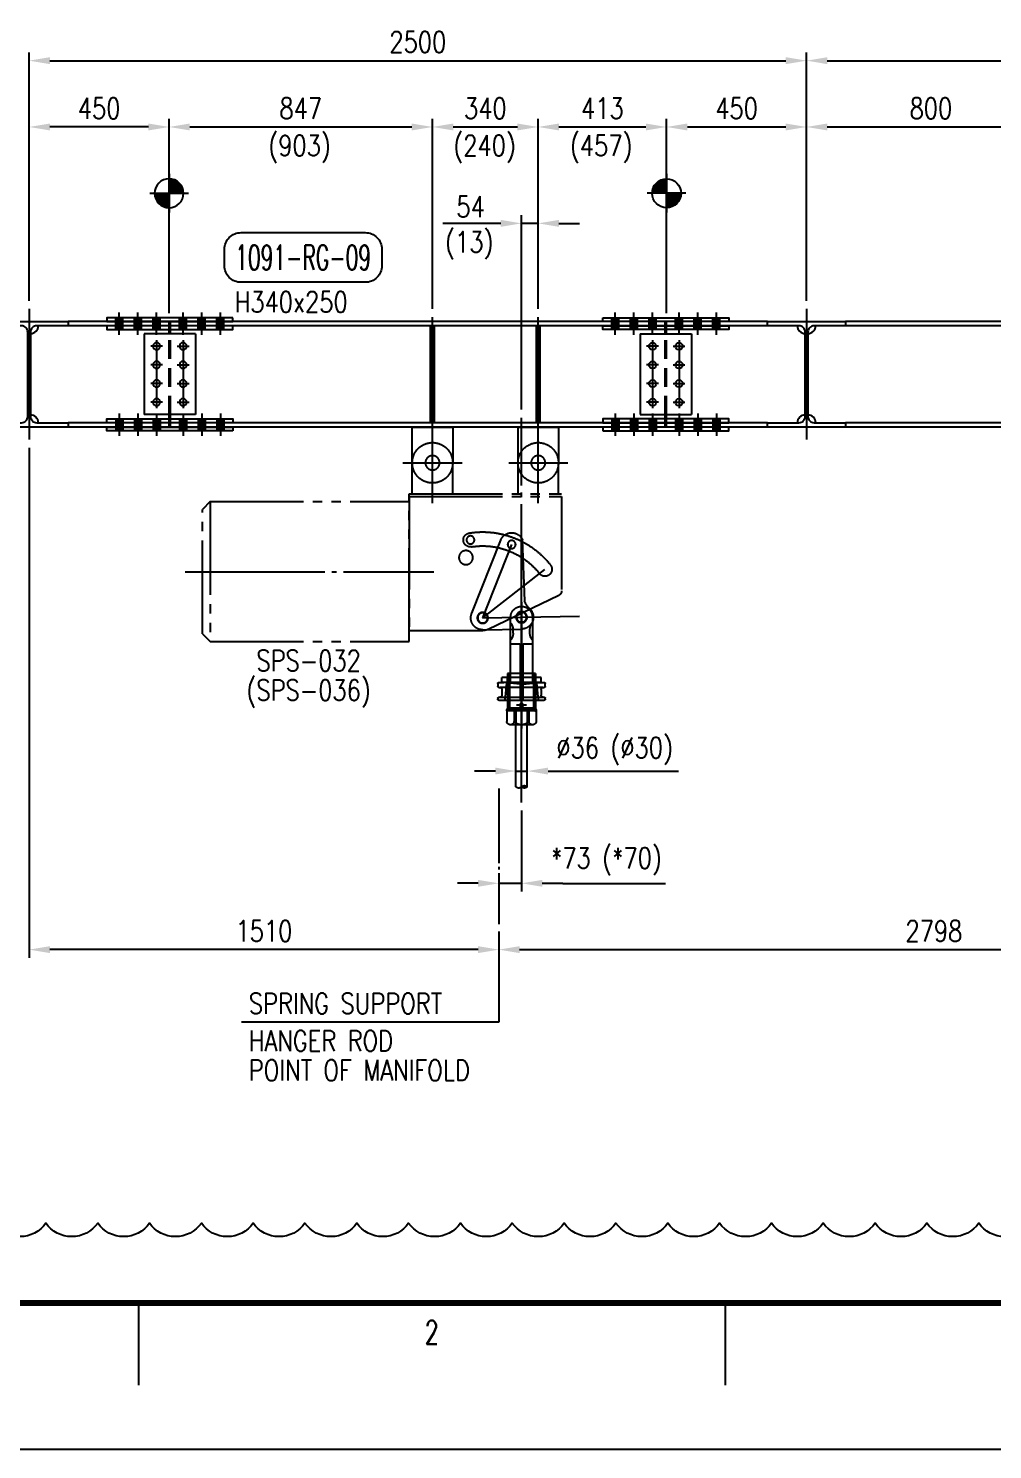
# Model space of a CAD drawing. Header units: millimetres. Extents: x 0 to 232280, y -26939 to 23794.
# Drawn here: x 58911 to 63562, y -26939 to -20080 of the extents above; entities that cross this region are included whole.
import ezdxf
from ezdxf.enums import TextEntityAlignment as Align

# ---------------------------------------------------------------- set-up
doc = ezdxf.new("R2010")
doc.units = ezdxf.units.MM
doc.header["$LTSCALE"] = 30
for name, pattern in [('HIDDEN', [9.525, 6.35, -3.175]), ('JNK-CENTER', [34, 30, -1.5, 1, -1.5]), ('JNK-HIDDEN', [3, 2, -1]), ('JNK-PHANTOM', [15, 10, -1, 1, -1, 1, -1])]:
    doc.linetypes.add(name, pattern=pattern)
for name, color, linetype in [('CEN-R', 1, 'JNK-CENTER'), ('CON-G', 3, 'Continuous'), ('CON-W', 7, 'Continuous'), ('CON-Y', 2, 'Continuous'), ('Dim-W', 7, 'Continuous'), ('HID-Y', 2, 'JNK-HIDDEN'), ('PHA-M', 6, 'JNK-PHANTOM'), ('rev-1', 2, 'Continuous'), ('STL-OBJT', 7, 'Continuous')]:
    doc.layers.add(name, color=color, linetype=linetype)
doc.styles.add('ROMANS', font='ROMANS.shx', dxfattribs={"width": 0.8})
doc.styles.add('SIMPLEX', font='simplex.shx', dxfattribs={"width": 0.8})
doc.dimstyles.new('DIM40x1.5', dxfattribs={"dimscale": 40, "dimtxt": 2.5, "dimasz": 2.5, "dimexe": 1, "dimexo": 1, "dimgap": 1, "dimtad": 1, "dimdec": 0, "dimlfac": 0.666667, "dimdsep": 46, "dimtxsty": 'SIMPLEX', "dimcen": 2.5, "dimclrd": 7, "dimclre": 7, "dimclrt": 2, "dimadec": 0, "dimazin": 2, "dimtfac": 1, "dimtdec": 0, "dimtmove": 2, "dimatfit": 2, "dimfxl": 1, "dimtfill": 1, "dimtolj": 1, "dimtzin": 0, "dimarcsym": 1})

# ---------------------------------------------------------------- blocks, each defined once
blk = doc.blocks.new('TITLE')
at = {"color": 7}
for p, q in [((99.02, 17.68), (99.02, 7.78)), ((169.76, 17.68), (169.76, 7.78)), ((841, 0), (0, 0))]:
    blk.add_line(p, q, dxfattribs=at)
at = {"color": 7, "const_width": 0.707}
blk.add_lwpolyline([(28.29, 17.68), (823.67, 17.68)], dxfattribs=at)
at = {"color": 7, "style": 'ROMANS', "width": 0.7}
blk.add_text('2', height=2.83, dxfattribs=at).set_placement((134.39, 14.15), align=Align.MIDDLE)
blk = doc.blocks.new('*D2806')
at = {"layer": 'DEFPOINTS', "color": 0, "transparency": 16777216}
for p in [(61180.2, -24398.8), (65377.8, -24398.8), (65377.8, -24526.5)]:
    blk.add_point(p, dxfattribs=at)
at = {"layer": 'Dim-W', "color": 7, "lineweight": -2, "transparency": 16777216}
for p, q in [((61180.2, -24438.8), (61180.2, -24566.5)), ((65377.8, -24438.8), (65377.8, -24566.5)), ((61280.2, -24526.5), (65277.8, -24526.5))]:
    blk.add_line(p, q, dxfattribs=at)
at = {"layer": 'Dim-W', "color": 7, "transparency": 16777216}
for points in [[(61280.2, -24509.9), (61280.2, -24543.2), (61180.2, -24526.5)], [(65277.8, -24509.9), (65277.8, -24543.2), (65377.8, -24526.5)]]:
    blk.add_solid(points, dxfattribs=at)
at = {"layer": 'Dim-W', "color": 2, "transparency": 16777216, "insert": (63279, -24436.5), "char_height": 100, "attachment_point": 5, "style": 'SIMPLEX', "bg_fill": 3, "box_fill_scale": 1.1, "bg_fill_color": 256, "bg_fill_true_color": 13158600, "bg_fill_transparency": 0}
blk.add_mtext('\\A1;2798', dxfattribs=at)
blk = doc.blocks.new('*D2811')
at = {"layer": 'DEFPOINTS', "color": 0, "transparency": 16777216}
for p in [(58914.6, -22064.5), (58914.6, -24526.5), (61180.2, -24526.5)]:
    blk.add_point(p, dxfattribs=at)
at = {"layer": 'Dim-W', "color": 7, "lineweight": -2, "transparency": 16777216}
for p, q in [((58914.6, -22104.5), (58914.6, -24566.5)), ((61080.2, -24526.5), (59014.6, -24526.5))]:
    blk.add_line(p, q, dxfattribs=at)
at = {"layer": 'Dim-W', "color": 7, "transparency": 16777216}
for points in [[(59014.6, -24509.9), (59014.6, -24543.2), (58914.6, -24526.5)], [(61080.2, -24509.9), (61080.2, -24543.2), (61180.2, -24526.5)]]:
    blk.add_solid(points, dxfattribs=at)
at = {"layer": 'Dim-W', "color": 2, "transparency": 16777216, "insert": (60047.4, -24436.5), "char_height": 100, "attachment_point": 5, "style": 'SIMPLEX', "bg_fill": 3, "box_fill_scale": 1.1, "bg_fill_color": 256, "bg_fill_true_color": 13158600, "bg_fill_transparency": 0}
blk.add_mtext('\\A1;1510', dxfattribs=at)
blk = doc.blocks.new('*D2813')
at = {"layer": 'DEFPOINTS', "color": 0, "transparency": 16777216}
for p in [(62664.6, -20236.1), (58914.6, -21434.5), (62664.6, -21434.5)]:
    blk.add_point(p, dxfattribs=at)
at = {"layer": 'Dim-W', "color": 7, "lineweight": -2, "transparency": 16777216}
for p, q in [((58914.6, -21394.5), (58914.6, -20196.1)), ((62664.6, -21394.5), (62664.6, -20196.1)), ((59014.6, -20236.1), (62564.6, -20236.1))]:
    blk.add_line(p, q, dxfattribs=at)
at = {"layer": 'Dim-W', "color": 7, "transparency": 16777216}
for points in [[(59014.6, -20219.4), (59014.6, -20252.8), (58914.6, -20236.1)], [(62564.6, -20219.4), (62564.6, -20252.8), (62664.6, -20236.1)]]:
    blk.add_solid(points, dxfattribs=at)
at = {"layer": 'Dim-W', "color": 2, "transparency": 16777216, "insert": (60789.6, -20146.1), "char_height": 100, "attachment_point": 5, "style": 'SIMPLEX', "bg_fill": 3, "box_fill_scale": 1.1, "bg_fill_color": 256, "bg_fill_true_color": 13158600, "bg_fill_transparency": 0}
blk.add_mtext('\\A1;2500', dxfattribs=at)
blk = doc.blocks.new('*D2814')
at = {"layer": 'DEFPOINTS', "color": 0, "transparency": 16777216}
for p in [(62664.6, -20236.1), (66041.1, -20236.1), (66041.1, -21434.5)]:
    blk.add_point(p, dxfattribs=at)
at = {"layer": 'Dim-W', "color": 7, "lineweight": -2, "transparency": 16777216}
for p, q in [((66041.1, -21394.5), (66041.1, -20196.1)), ((62764.6, -20236.1), (65941.1, -20236.1))]:
    blk.add_line(p, q, dxfattribs=at)
at = {"layer": 'Dim-W', "color": 7, "transparency": 16777216}
for points in [[(62764.6, -20219.4), (62764.6, -20252.8), (62664.6, -20236.1)], [(65941.1, -20219.4), (65941.1, -20252.8), (66041.1, -20236.1)]]:
    blk.add_solid(points, dxfattribs=at)
at = {"layer": 'Dim-W', "color": 2, "transparency": 16777216, "insert": (64352.8, -20146.1), "char_height": 100, "attachment_point": 5, "style": 'SIMPLEX', "bg_fill": 3, "box_fill_scale": 1.1, "bg_fill_color": 256, "bg_fill_true_color": 13158600, "bg_fill_transparency": 0}
blk.add_mtext('\\A1;2251', dxfattribs=at)
blk = doc.blocks.new('*D2818')
at = {"layer": 'DEFPOINTS', "color": 0, "transparency": 16777216}
for p in [(63864.6, -20556.1), (62664.6, -21434.5), (63864.6, -21494.5)]:
    blk.add_point(p, dxfattribs=at)
at = {"layer": 'Dim-W', "color": 7, "lineweight": -2, "transparency": 16777216}
for p, q in [((62664.6, -21394.5), (62664.6, -20516.1)), ((62764.6, -20556.1), (63764.6, -20556.1)), ((63864.6, -21454.5), (63864.6, -20516.1))]:
    blk.add_line(p, q, dxfattribs=at)
at = {"layer": 'Dim-W', "color": 7, "transparency": 16777216}
for points in [[(62764.6, -20539.4), (62764.6, -20572.8), (62664.6, -20556.1)], [(63764.6, -20539.4), (63764.6, -20572.8), (63864.6, -20556.1)]]:
    blk.add_solid(points, dxfattribs=at)
at = {"layer": 'Dim-W', "color": 2, "transparency": 16777216, "insert": (63264.6, -20466.1), "char_height": 100, "attachment_point": 5, "style": 'SIMPLEX', "bg_fill": 3, "box_fill_scale": 1.1, "bg_fill_color": 256, "bg_fill_true_color": 13158600, "bg_fill_transparency": 0}
blk.add_mtext('\\A1;800', dxfattribs=at)
blk = doc.blocks.new('DUCT-TAG')
at = {"layer": 'CON-G'}
blk.add_lwpolyline([(-9.49, -1), (-9.49, 1, -0.414214), (-7.49, 3), (7.49, 3, -0.414214), (9.49, 1), (9.49, -1, -0.414214), (7.49, -3), (-7.49, -3, -0.414214)], format="xyb", close=True, dxfattribs=at)
at = {"layer": 'CON-G', "style": 'SIMPLEX', "width": 1.246304}
blk.add_attdef('NAME', text='', height=3, dxfattribs=at).set_placement((-8.19, -1.5), (8.19, -1.5), align=Align.FIT)
at = {"layer": 'CON-Y', "style": 'SIMPLEX'}
blk.add_attdef('ELEVATION', text='', height=2, dxfattribs=at).set_placement((0, -6.02), align=Align.CENTER)
blk = doc.blocks.new('340X250 S')
at = {"layer": 'CON-W'}
h = blk.add_hatch(color=256, dxfattribs=at)
h.paths.add_polyline_path([(382948.4, -27473.5), (382948.4, -27461.5), (382936.9, -27461.5), (382936.9, -27473.5)])
h.paths.add_polyline_path([(382959.9, -27473.5), (382959.9, -27461.5), (382948.4, -27461.5), (382948.4, -27473.5)])
h.paths.add_polyline_path([(382959.9, -27473.5), (382948.4, -27473.5), (382948.4, -27487.5), (382959.9, -27487.5)])
h.paths.add_polyline_path([(382948.4, -27473.5), (382936.9, -27473.5), (382936.9, -27487.5), (382948.4, -27487.5)])
h.paths.add_polyline_path([(382948.4, -27487.5), (382936.9, -27487.5), (382936.9, -27499.5), (382948.4, -27499.5)])
h.paths.add_polyline_path([(382959.9, -27487.5), (382948.4, -27487.5), (382948.4, -27499.5), (382959.9, -27499.5)])
h = blk.add_hatch(color=256, dxfattribs=at)
h.paths.add_polyline_path([(383008.4, -27473.5), (383008.4, -27461.5), (382996.9, -27461.5), (382996.9, -27473.5)])
h.paths.add_polyline_path([(383019.9, -27473.5), (383019.9, -27461.5), (383008.4, -27461.5), (383008.4, -27473.5)])
h.paths.add_polyline_path([(383019.9, -27473.5), (383008.4, -27473.5), (383008.4, -27487.5), (383019.9, -27487.5)])
h.paths.add_polyline_path([(383008.4, -27473.5), (382996.9, -27473.5), (382996.9, -27487.5), (383008.4, -27487.5)])
h.paths.add_polyline_path([(383008.4, -27487.5), (382996.9, -27487.5), (382996.9, -27499.5), (383008.4, -27499.5)])
h.paths.add_polyline_path([(383019.9, -27487.5), (383008.4, -27487.5), (383008.4, -27499.5), (383019.9, -27499.5)])
h = blk.add_hatch(color=256, dxfattribs=at)
h.paths.add_polyline_path([(383068.4, -27473.5), (383068.4, -27461.5), (383056.9, -27461.5), (383056.9, -27473.5)])
h.paths.add_polyline_path([(383079.9, -27473.5), (383079.9, -27461.5), (383068.4, -27461.5), (383068.4, -27473.5)])
h.paths.add_polyline_path([(383079.9, -27473.5), (383068.4, -27473.5), (383068.4, -27487.5), (383079.9, -27487.5)])
h.paths.add_polyline_path([(383068.4, -27473.5), (383056.9, -27473.5), (383056.9, -27487.5), (383068.4, -27487.5)])
h.paths.add_polyline_path([(383068.4, -27487.5), (383056.9, -27487.5), (383056.9, -27499.5), (383068.4, -27499.5)])
h.paths.add_polyline_path([(383079.9, -27487.5), (383068.4, -27487.5), (383068.4, -27499.5), (383079.9, -27499.5)])
h = blk.add_hatch(color=256, dxfattribs=at)
h.paths.add_polyline_path([(383153.4, -27473.5), (383153.4, -27461.5), (383141.9, -27461.5), (383141.9, -27473.5)])
h.paths.add_polyline_path([(383164.9, -27473.5), (383164.9, -27461.5), (383153.4, -27461.5), (383153.4, -27473.5)])
h.paths.add_polyline_path([(383164.9, -27473.5), (383153.4, -27473.5), (383153.4, -27487.5), (383164.9, -27487.5)])
h.paths.add_polyline_path([(383153.4, -27473.5), (383141.9, -27473.5), (383141.9, -27487.5), (383153.4, -27487.5)])
h.paths.add_polyline_path([(383153.4, -27487.5), (383141.9, -27487.5), (383141.9, -27499.5), (383153.4, -27499.5)])
h.paths.add_polyline_path([(383164.9, -27487.5), (383153.4, -27487.5), (383153.4, -27499.5), (383164.9, -27499.5)])
h = blk.add_hatch(color=256, dxfattribs=at)
h.paths.add_polyline_path([(383213.4, -27473.5), (383213.4, -27461.5), (383201.9, -27461.5), (383201.9, -27473.5)])
h.paths.add_polyline_path([(383224.9, -27473.5), (383224.9, -27461.5), (383213.4, -27461.5), (383213.4, -27473.5)])
h.paths.add_polyline_path([(383224.9, -27473.5), (383213.4, -27473.5), (383213.4, -27487.5), (383224.9, -27487.5)])
h.paths.add_polyline_path([(383213.4, -27473.5), (383201.9, -27473.5), (383201.9, -27487.5), (383213.4, -27487.5)])
h.paths.add_polyline_path([(383213.4, -27487.5), (383201.9, -27487.5), (383201.9, -27499.5), (383213.4, -27499.5)])
h.paths.add_polyline_path([(383224.9, -27487.5), (383213.4, -27487.5), (383213.4, -27499.5), (383224.9, -27499.5)])
h = blk.add_hatch(color=256, dxfattribs=at)
h.paths.add_polyline_path([(383273.4, -27473.5), (383273.4, -27461.5), (383261.9, -27461.5), (383261.9, -27473.5)])
h.paths.add_polyline_path([(383284.9, -27473.5), (383284.9, -27461.5), (383273.4, -27461.5), (383273.4, -27473.5)])
h.paths.add_polyline_path([(383284.9, -27473.5), (383273.4, -27473.5), (383273.4, -27487.5), (383284.9, -27487.5)])
h.paths.add_polyline_path([(383273.4, -27473.5), (383261.9, -27473.5), (383261.9, -27487.5), (383273.4, -27487.5)])
h.paths.add_polyline_path([(383273.4, -27487.5), (383261.9, -27487.5), (383261.9, -27499.5), (383273.4, -27499.5)])
h.paths.add_polyline_path([(383284.9, -27487.5), (383273.4, -27487.5), (383273.4, -27499.5), (383284.9, -27499.5)])
h = blk.add_hatch(color=256, dxfattribs=at)
h.paths.add_polyline_path([(382948.4, -27813.5), (382948.4, -27825.5), (382936.9, -27825.5), (382936.9, -27813.5)])
h.paths.add_polyline_path([(382959.9, -27813.5), (382959.9, -27825.5), (382948.4, -27825.5), (382948.4, -27813.5)])
h.paths.add_polyline_path([(382959.9, -27813.5), (382948.4, -27813.5), (382948.4, -27799.5), (382959.9, -27799.5)])
h.paths.add_polyline_path([(382948.4, -27813.5), (382936.9, -27813.5), (382936.9, -27799.5), (382948.4, -27799.5)])
h.paths.add_polyline_path([(382948.4, -27799.5), (382936.9, -27799.5), (382936.9, -27787.5), (382948.4, -27787.5)])
h.paths.add_polyline_path([(382959.9, -27799.5), (382948.4, -27799.5), (382948.4, -27787.5), (382959.9, -27787.5)])
h = blk.add_hatch(color=256, dxfattribs=at)
h.paths.add_polyline_path([(383008.4, -27813.5), (383008.4, -27825.5), (382996.9, -27825.5), (382996.9, -27813.5)])
h.paths.add_polyline_path([(383019.9, -27813.5), (383019.9, -27825.5), (383008.4, -27825.5), (383008.4, -27813.5)])
h.paths.add_polyline_path([(383019.9, -27813.5), (383008.4, -27813.5), (383008.4, -27799.5), (383019.9, -27799.5)])
h.paths.add_polyline_path([(383008.4, -27813.5), (382996.9, -27813.5), (382996.9, -27799.5), (383008.4, -27799.5)])
h.paths.add_polyline_path([(383008.4, -27799.5), (382996.9, -27799.5), (382996.9, -27787.5), (383008.4, -27787.5)])
h.paths.add_polyline_path([(383019.9, -27799.5), (383008.4, -27799.5), (383008.4, -27787.5), (383019.9, -27787.5)])
h = blk.add_hatch(color=256, dxfattribs=at)
h.paths.add_polyline_path([(383068.4, -27813.5), (383068.4, -27825.5), (383056.9, -27825.5), (383056.9, -27813.5)])
h.paths.add_polyline_path([(383079.9, -27813.5), (383079.9, -27825.5), (383068.4, -27825.5), (383068.4, -27813.5)])
h.paths.add_polyline_path([(383079.9, -27813.5), (383068.4, -27813.5), (383068.4, -27799.5), (383079.9, -27799.5)])
h.paths.add_polyline_path([(383068.4, -27813.5), (383056.9, -27813.5), (383056.9, -27799.5), (383068.4, -27799.5)])
h.paths.add_polyline_path([(383068.4, -27799.5), (383056.9, -27799.5), (383056.9, -27787.5), (383068.4, -27787.5)])
h.paths.add_polyline_path([(383079.9, -27799.5), (383068.4, -27799.5), (383068.4, -27787.5), (383079.9, -27787.5)])
h = blk.add_hatch(color=256, dxfattribs=at)
h.paths.add_polyline_path([(383153.4, -27813.5), (383153.4, -27825.5), (383141.9, -27825.5), (383141.9, -27813.5)])
h.paths.add_polyline_path([(383164.9, -27813.5), (383164.9, -27825.5), (383153.4, -27825.5), (383153.4, -27813.5)])
h.paths.add_polyline_path([(383164.9, -27813.5), (383153.4, -27813.5), (383153.4, -27799.5), (383164.9, -27799.5)])
h.paths.add_polyline_path([(383153.4, -27813.5), (383141.9, -27813.5), (383141.9, -27799.5), (383153.4, -27799.5)])
h.paths.add_polyline_path([(383153.4, -27799.5), (383141.9, -27799.5), (383141.9, -27787.5), (383153.4, -27787.5)])
h.paths.add_polyline_path([(383164.9, -27799.5), (383153.4, -27799.5), (383153.4, -27787.5), (383164.9, -27787.5)])
h = blk.add_hatch(color=256, dxfattribs=at)
h.paths.add_polyline_path([(383213.4, -27813.5), (383213.4, -27825.5), (383201.9, -27825.5), (383201.9, -27813.5)])
h.paths.add_polyline_path([(383224.9, -27813.5), (383224.9, -27825.5), (383213.4, -27825.5), (383213.4, -27813.5)])
h.paths.add_polyline_path([(383224.9, -27813.5), (383213.4, -27813.5), (383213.4, -27799.5), (383224.9, -27799.5)])
h.paths.add_polyline_path([(383213.4, -27813.5), (383201.9, -27813.5), (383201.9, -27799.5), (383213.4, -27799.5)])
h.paths.add_polyline_path([(383213.4, -27799.5), (383201.9, -27799.5), (383201.9, -27787.5), (383213.4, -27787.5)])
h.paths.add_polyline_path([(383224.9, -27799.5), (383213.4, -27799.5), (383213.4, -27787.5), (383224.9, -27787.5)])
h = blk.add_hatch(color=256, dxfattribs=at)
h.paths.add_polyline_path([(383273.4, -27813.5), (383273.4, -27825.5), (383261.9, -27825.5), (383261.9, -27813.5)])
h.paths.add_polyline_path([(383284.9, -27813.5), (383284.9, -27825.5), (383273.4, -27825.5), (383273.4, -27813.5)])
h.paths.add_polyline_path([(383284.9, -27813.5), (383273.4, -27813.5), (383273.4, -27799.5), (383284.9, -27799.5)])
h.paths.add_polyline_path([(383273.4, -27813.5), (383261.9, -27813.5), (383261.9, -27799.5), (383273.4, -27799.5)])
h.paths.add_polyline_path([(383273.4, -27799.5), (383261.9, -27799.5), (383261.9, -27787.5), (383273.4, -27787.5)])
h.paths.add_polyline_path([(383284.9, -27799.5), (383273.4, -27799.5), (383273.4, -27787.5), (383284.9, -27787.5)])
at = {"layer": 'CEN-R'}
for p, q in [((382948.4, -27517), (382948.4, -27445.2)), ((383008.4, -27517), (383008.4, -27445.2)), ((383068.4, -27517), (383068.4, -27445.2)), ((383153.4, -27517), (383153.4, -27445.2)), ((383213.4, -27517), (383213.4, -27445.2)), ((383273.4, -27517), (383273.4, -27445.2)), ((383087.5, -27553.5), (383049.2, -27553.5)), ((383087.5, -27553.5), (383049.2, -27553.5)), ((383068.4, -27534.3), (383068.4, -27752.7)), ((383134.2, -27553.5), (383172.5, -27553.5)), ((383134.2, -27553.5), (383172.5, -27553.5)), ((383153.4, -27534.3), (383153.4, -27752.7)), ((383087.5, -27613.5), (383049.2, -27613.5)), ((383134.2, -27613.5), (383172.5, -27613.5)), ((383087.5, -27673.5), (383049.2, -27673.5)), ((383134.2, -27673.5), (383172.5, -27673.5)), ((383087.5, -27733.5), (383049.2, -27733.5)), ((383087.5, -27733.5), (383049.2, -27733.5)), ((383068.4, -27714.3), (383068.4, -27752.7)), ((383134.2, -27733.5), (383172.5, -27733.5)), ((383134.2, -27733.5), (383172.5, -27733.5)), ((383153.4, -27714.3), (383153.4, -27752.7)), ((382948.4, -27770), (382948.4, -27841.8)), ((383008.4, -27770), (383008.4, -27841.8)), ((383068.4, -27770), (383068.4, -27841.8)), ((383153.4, -27770), (383153.4, -27841.8)), ((383213.4, -27770), (383213.4, -27841.8)), ((383273.4, -27770), (383273.4, -27841.8))]:
    blk.add_line(p, q, dxfattribs=at)
at = {"layer": 'CON-G'}
for p, q in [((383028.4, -27513.5), (383193.4, -27513.5)), ((383028.4, -27513.5), (383028.4, -27773.5)), ((383108.4, -27513.5), (383108.4, -27499.5)), ((383113.4, -27513.5), (383113.4, -27499.5)), ((383193.4, -27513.5), (383193.4, -27773.5)), ((383028.4, -27773.5), (383193.4, -27773.5)), ((383108.4, -27787.5), (383108.4, -27773.5)), ((383113.4, -27787.5), (383113.4, -27773.5))]:
    blk.add_line(p, q, dxfattribs=at)
for points in [[(382908.4, -27461.5), (383313.4, -27461.5), (383313.4, -27473.5), (382908.4, -27473.5)], [(382908.4, -27487.5), (383313.4, -27487.5), (383313.4, -27499.5), (382908.4, -27499.5)], [(382908.4, -27799.5), (383313.4, -27799.5), (383313.4, -27787.5), (382908.4, -27787.5)], [(382908.4, -27825.5), (383313.4, -27825.5), (383313.4, -27813.5), (382908.4, -27813.5)]]:
    blk.add_lwpolyline(points, close=True, dxfattribs=at)
for centre in [(383068.4, -27553.5), (383153.4, -27553.5), (383068.4, -27613.5), (383153.4, -27613.5), (383068.4, -27673.5), (383153.4, -27673.5), (383068.4, -27733.5), (383153.4, -27733.5)]:
    blk.add_circle(centre, 11.5, dxfattribs=at)
at = {"layer": 'HID-Y'}
for p, q in [((382936.9, -27499.5), (382936.9, -27461.5)), ((382959.9, -27499.5), (382959.9, -27461.5)), ((382996.9, -27499.5), (382996.9, -27461.5)), ((383019.9, -27499.5), (383019.9, -27461.5)), ((383056.9, -27499.5), (383056.9, -27461.5)), ((383079.9, -27499.5), (383079.9, -27461.5)), ((383108.4, -27499.5), (383108.4, -27473.5)), ((383113.4, -27499.5), (383113.4, -27473.5)), ((383141.9, -27499.5), (383141.9, -27461.5)), ((383164.9, -27499.5), (383164.9, -27461.5)), ((383201.9, -27499.5), (383201.9, -27461.5)), ((383224.9, -27499.5), (383224.9, -27461.5)), ((383261.9, -27499.5), (383261.9, -27461.5)), ((383284.9, -27499.5), (383284.9, -27461.5)), ((383108.4, -27773.5), (383108.4, -27513.5)), ((383113.4, -27773.5), (383113.4, -27513.5)), ((382936.9, -27787.5), (382936.9, -27825.5)), ((382959.9, -27787.5), (382959.9, -27825.5)), ((382996.9, -27787.5), (382996.9, -27825.5)), ((383019.9, -27787.5), (383019.9, -27825.5)), ((383056.9, -27787.5), (383056.9, -27825.5)), ((383079.9, -27787.5), (383079.9, -27825.5)), ((383108.4, -27813.5), (383108.4, -27787.5)), ((383113.4, -27813.5), (383113.4, -27787.5)), ((383141.9, -27787.5), (383141.9, -27825.5)), ((383164.9, -27787.5), (383164.9, -27825.5)), ((383201.9, -27787.5), (383201.9, -27825.5)), ((383224.9, -27787.5), (383224.9, -27825.5)), ((383261.9, -27787.5), (383261.9, -27825.5)), ((383284.9, -27787.5), (383284.9, -27825.5))]:
    blk.add_line(p, q, dxfattribs=at)
blk = doc.blocks.new('*D2751')
at = {"layer": 'DEFPOINTS', "color": 0, "transparency": 16777216}
for p in [(62664.6, -20556.1), (62664.6, -21434.5), (61989.6, -21494.5)]:
    blk.add_point(p, dxfattribs=at)
at = {"layer": 'Dim-W', "color": 7, "lineweight": -2, "transparency": 16777216}
for p, q in [((61989.6, -21454.5), (61989.6, -20516.1)), ((62089.6, -20556.1), (62564.6, -20556.1)), ((62664.6, -21394.5), (62664.6, -20516.1))]:
    blk.add_line(p, q, dxfattribs=at)
at = {"layer": 'Dim-W', "color": 7, "transparency": 16777216}
for points in [[(62089.6, -20539.4), (62089.6, -20572.8), (61989.6, -20556.1)], [(62564.6, -20539.4), (62564.6, -20572.8), (62664.6, -20556.1)]]:
    blk.add_solid(points, dxfattribs=at)
at = {"layer": 'Dim-W', "color": 2, "transparency": 16777216, "insert": (62327.1, -20466.1), "char_height": 100, "attachment_point": 5, "style": 'SIMPLEX', "bg_fill": 3, "box_fill_scale": 1.1, "bg_fill_color": 256, "bg_fill_true_color": 13158600, "bg_fill_transparency": 0}
blk.add_mtext('\\A1;450', dxfattribs=at)
blk = doc.blocks.new('FS-MARK')
h = blk.add_hatch(color=256)
edge = h.paths.add_edge_path()
edge.add_arc((0, 0), 1.75, 90, 180)
edge.add_line((-1.75, 0), (0, 0))
edge.add_line((0, 0), (0, 1.75))
h = blk.add_hatch(color=256)
edge = h.paths.add_edge_path()
edge.add_line((0, 0), (0, -1.75))
edge.add_arc((0, 0), 1.75, 270, 360)
edge.add_line((1.75, 0), (0, 0))
for p, q in [((0, 2.33), (0, -2.33)), ((2.33, 0), (-2.33, 0))]:
    blk.add_line(p, q)
blk.add_circle((0, 0), 1.75)
at = {"layer": 'CON-Y', "style": 'SIMPLEX', "width": 0.8}
blk.add_attdef('F.S.', (3.19, 1), '', height=2.5, dxfattribs=at)
blk = doc.blocks.new('*D2752')
at = {"layer": 'DEFPOINTS', "color": 0, "transparency": 16777216}
for p in [(58914.6, -20556.1), (58914.6, -21434.5), (59589.6, -21494.5)]:
    blk.add_point(p, dxfattribs=at)
at = {"layer": 'Dim-W', "color": 7, "lineweight": -2, "transparency": 16777216}
for p, q in [((58914.6, -21394.5), (58914.6, -20516.1)), ((59489.6, -20556.1), (59014.6, -20556.1)), ((59589.6, -21454.5), (59589.6, -20516.1))]:
    blk.add_line(p, q, dxfattribs=at)
at = {"layer": 'Dim-W', "color": 7, "transparency": 16777216}
for points in [[(59014.6, -20539.4), (59014.6, -20572.8), (58914.6, -20556.1)], [(59489.6, -20539.4), (59489.6, -20572.8), (59589.6, -20556.1)]]:
    blk.add_solid(points, dxfattribs=at)
at = {"layer": 'Dim-W', "color": 2, "transparency": 16777216, "insert": (59252.1, -20466.1), "char_height": 100, "attachment_point": 5, "style": 'SIMPLEX', "bg_fill": 3, "box_fill_scale": 1.1, "bg_fill_color": 256, "bg_fill_true_color": 13158600, "bg_fill_transparency": 0}
blk.add_mtext('\\A1;450', dxfattribs=at)
blk = doc.blocks.new('A$C5F64503C')
at = {"layer": 'CEN-R'}
for p, q in [((133, 962.6), (133, 1237.6)), ((473, 962.6), (473, 1237.6)), ((228, 1092.6), (38, 1092.6)), ((568, 1092.6), (378, 1092.6))]:
    blk.add_line(p, q, dxfattribs=at)
at = {"layer": 'CEN-R', "ltscale": 0.5}
for p, q in [((186.7, 0), (186.7, 1237.6)), ((311.5, 593.6), (218.3, 829.7)), ((311.5, 593.6), (111.4, 749.7)), ((1268.7, 742.1), (468.5, 742.1)), ((311.7, 593.5), (0, 598.9))]:
    blk.add_line(p, q, dxfattribs=at)
at = {"layer": 'PHA-M'}
for p, q in [((198, 1207.6), (68, 1207.6)), ((68, 1207.6), (68, 1092.6)), ((198, 1092.6), (198, 1207.6)), ((538, 1207.6), (408, 1207.6)), ((408, 1207.6), (408, 1092.6)), ((538, 1092.6), (538, 1207.6)), ((68, 992.6), (68, 1092.6)), ((198, 992.6), (198, 1092.6)), ((408, 992.6), (408, 1092.6)), ((538, 992.6), (538, 1092.6)), ((548, 992.6), (58, 992.6)), ((548, 984.6), (58, 984.6)), ((548, 984.6), (58, 984.6)), ((58, 984.6), (58, 680.3)), ((548, 984.6), (548, 992.6)), ((548, 517.6), (548, 991.6)), ((548, 984.6), (548, 552.6)), ((548, 979.6), (548, 982.6)), ((1188, 967.6), (548, 967.6)), ((1188, 967.6), (1213, 942.6)), ((1188, 967.6), (1188, 517.6)), ((1213, 542.6), (1213, 942.6)), ((548, 897.2), (548, 888.7)), ((176.5, 647.5), (183.7, 845.2)), ((311.3, 593.6), (218.1, 829.7)), ((346.6, 608.4), (253.7, 843.6)), ((67.1, 665.9), (293.7, 556.6)), ((186.7, 644.7), (186.7, 312.9)), ((151.7, 595.7), (151.7, 383.4)), ((221.7, 383.4), (221.7, 595.7)), ((159.7, 544.9), (159.7, 554.4)), ((311, 555.4), (186.1, 557.7)), ((213.7, 544.9), (213.7, 554.4)), ((548, 552.6), (311.5, 552.6)), ((180.4, 510), (151.7, 510)), ((182, 508.4), (182, 328.7)), ((191.5, 508.4), (191.5, 328.7)), ((221.7, 510), (193.1, 510)), ((1188, 517.6), (548, 517.6)), ((1213, 542.6), (1188, 517.6)), ((142.2, 414.7), (231.3, 414.7)), ((142.2, 414.7), (142.2, 401.7)), ((147.7, 414.7), (147.7, 294.7)), ((186.7, 424.7), (186.7, 237.6)), ((225.8, 414.7), (225.8, 294.7)), ((231.3, 414.7), (231.3, 401.7)), ((110.5, 373), (110.5, 382.7)), ((130.2, 385.7), (113.5, 385.7)), ((116.9, 370), (113.5, 370)), ((116.9, 370), (182, 370)), ((123.2, 385.7), (123.2, 401.7)), ((123.2, 401.7), (250.2, 401.7)), ((123.2, 385.7), (250.2, 385.7)), ((182, 380.2), (130.2, 385.7)), ((138.8, 384.8), (132.9, 328.7)), ((138.8, 384.8), (138.8, 382.2)), ((141.2, 385.7), (141.2, 401.7)), ((142.2, 401.7), (142.2, 385.7)), ((142.2, 385.7), (142.2, 302.7)), ((186.7, 380), (186.7, 408.5)), ((191.5, 380.2), (243.3, 385.7)), ((191.5, 370), (256.6, 370)), ((231.3, 401.7), (231.3, 385.7)), ((231.3, 385.7), (231.3, 302.7)), ((232.2, 385.7), (232.2, 401.7)), ((234.7, 384.8), (240.6, 328.7)), ((259.9, 385.7), (243.3, 385.7)), ((250.2, 385.7), (250.2, 401.7)), ((259.9, 370), (256.6, 370)), ((262.9, 382.7), (262.9, 373)), ((110.5, 331.7), (110.5, 335.2)), ((116.9, 338.2), (113.5, 338.2)), ((259.9, 328.7), (113.5, 328.7)), ((182, 338.2), (116.9, 338.2)), ((123.2, 363.6), (123.2, 344.5)), ((256.6, 338.2), (191.5, 338.2)), ((250.2, 363.6), (250.2, 344.5)), ((259.9, 338.2), (256.6, 338.2)), ((262.9, 335.2), (262.9, 331.7)), ((139.2, 294.7), (139.2, 260.2)), ((139.2, 294.7), (234.2, 294.7)), ((142.2, 302.7), (231.3, 302.7)), ((146.8, 294.7), (142.2, 302.7)), ((142.7, 301.7), (186.7, 301.7)), ((143.3, 300.8), (186.7, 300.8)), ((143.8, 299.8), (186.7, 299.8)), ((144.4, 298.8), (186.7, 298.8)), ((145, 297.7), (186.7, 297.7)), ((145.7, 296.6), (186.7, 296.6)), ((146.4, 295.4), (186.7, 295.4)), ((146.8, 294.7), (226.7, 294.7)), ((162.7, 294.7), (162.7, 260.2)), ((168.7, 294.7), (168.7, 249.7)), ((170.7, 312.7), (202.7, 312.7)), ((230.7, 301.7), (186.7, 301.7)), ((230.2, 300.8), (186.7, 300.8)), ((229.6, 299.8), (186.7, 299.8)), ((229, 298.8), (186.7, 298.8)), ((228.4, 297.7), (186.7, 297.7)), ((227.8, 296.6), (186.7, 296.6)), ((227.1, 295.4), (186.7, 295.4)), ((204.7, 294.7), (204.7, 249.7)), ((210.7, 294.7), (210.7, 260.2)), ((226.7, 294.7), (231.3, 302.7)), ((234.2, 294.7), (234.2, 260.2)), ((151, 249.7), (222.5, 249.7)), ((168.5, 50), (168.5, 249.6)), ((204.6, 50), (204.6, 249.7))]:
    blk.add_line(p, q, dxfattribs=at)
blk.add_lwpolyline([(204.6, 50, -0.44), (186.5, 50, 0.44), (168.5, 50, 0.44), (186.5, 50)], format="xyb", dxfattribs=at)
blk.add_lwpolyline([(170.4, 50, -0.31383), (186.5, 50, -0.31383)], format="xyb", close=True, dxfattribs=at)
for centre, radius in [((133, 1092.6), 23), ((133, 1092.6), 23), ((473, 1092.6), 23), ((473, 1092.6), 23), ((218.3, 829.7), 12.8), ((218.5, 829.7), 12.8), ((350.9, 844.5), 12.8), ((351, 844.4), 12.8), ((365.5, 787.6), 22.5), ((186.7, 595.7), 18), ((186.7, 595.7), 16), ((311.5, 593.6), 17.5), ((311.5, 593.6), 17.5), ((311.7, 593.6), 17.5), ((311.7, 593.6), 17.5), ((311.5, 593.6), 16.2), ((311.7, 593.6), 16.2), ((186.7, 312.7), 6)]:
    blk.add_circle(centre, radius, dxfattribs=at)
for centre, radius, start, end in [((133, 1092.6), 65, 0, 180), ((473, 1092.6), 65, 0, 180), ((311.5, 593.6), 276.5, 81, 142), ((311.5, 593.6), 276.5, 81, 142), ((311.5, 593.6), 231.5, 81, 142), ((311.5, 593.6), 231.5, 81, 142), ((218.4, 829.7), 38, 21.557, 156.2844), ((351.3, 844.4), 22.5, 261, 81), ((351.3, 844.4), 22.5, 261, 81), ((111.4, 749.9), 22.5, 142, 322), ((111.4, 749.9), 22.5, 142, 322), ((74, 680.3), 16, 180, 244.266), ((106.3, 676.4), 76, 314.9059, 337.628), ((186.7, 595.7), 38, 134.9059, 269.0013), ((186.7, 595.7), 35, 0, 180), ((311.7, 593.4), 38, 269.0013, 23.2494), ((123.2, 554.4), 36.5, 0, 38.6641), ((250.2, 554.4), 36.5, 141.3359, 180), ((311.5, 593.6), 41, 244.266, 270), ((123.2, 544.9), 36.5, 321.3359, 0), ((180.4, 508.4), 1.6, 0, 90), ((193.1, 508.4), 1.6, 90, 180), ((250.2, 544.9), 36.5, 180, 218.6641), ((113.5, 382.7), 3, 90, 180), ((113.5, 373), 3, 180, 270), ((116.9, 363.6), 6.35, 0, 90), ((256.6, 363.6), 6.35, 90, 180), ((259.9, 382.7), 3, 0, 90), ((259.9, 373), 3, 270, 0), ((113.5, 335.2), 3, 90, 180), ((113.5, 331.7), 3, 180, 270), ((116.9, 344.5), 6.35, 270, 0), ((256.6, 344.5), 6.35, 180, 270), ((259.9, 335.2), 3, 0, 90), ((259.9, 331.7), 3, 270, 0), ((153.7, 293.9), 14.4, 142.5935, 176.9236), ((153.7, 293.9), 13.4, 144.3781, 176.6945), ((153.7, 293.9), 12.4, 146.4816, 176.4286), ((153.7, 293.9), 11.4, 149.0031, 176.1161), ((153.7, 293.9), 10.4, 152.0908, 175.7436), ((153.7, 293.9), 9.45, 155.9792, 175.292), ((153.7, 293.9), 8.45, 161.0741, 174.7331), ((153.7, 293.9), 7.45, 168.1812, 174.0233), ((219.8, 293.9), 7.45, 5.9767, 11.8188), ((219.8, 293.9), 8.45, 5.2669, 18.9259), ((219.8, 293.9), 9.45, 4.708, 24.0208), ((219.8, 293.9), 10.4, 4.2564, 27.9092), ((219.8, 293.9), 11.4, 3.8839, 30.9969), ((219.8, 293.9), 12.4, 3.5714, 33.5184), ((219.8, 293.9), 13.4, 3.3055, 35.6219), ((219.8, 293.9), 14.4, 3.0764, 37.4065), ((151, 261.5), 11.8, 186.172, 353.828), ((186.7, 282.2), 32.5, 222.4943, 317.5057), ((222.5, 261.5), 11.8, 186.172, 353.828)]:
    blk.add_arc(centre, radius, start, end, dxfattribs=at)
at = {"layer": 'PHA-M', "linetype": 'HIDDEN', "ltscale": 3}
for centre in [(133, 1092.6), (473, 1092.6)]:
    blk.add_arc(centre, 65, 180, 0, dxfattribs=at)
blk = doc.blocks.new('A$C33F5363B')
at = {"layer": 'CEN-R'}
blk.add_line((6, 0), (6, 360.3), dxfattribs=at)
at = {"layer": 'CON-G'}
for p, q in [((0, 20.5), (0, 332.5)), ((12, 20.5), (12, 332.5))]:
    blk.add_line(p, q, dxfattribs=at)
blk = doc.blocks.new('*D2767')
at = {"layer": 'DEFPOINTS', "color": 0, "transparency": 16777216}
for p in [(61289.7, -23815.8), (61180.2, -24206.5), (61289.7, -24206.5)]:
    blk.add_point(p, dxfattribs=at)
at = {"layer": 'Dim-W', "color": 7, "lineweight": -2, "transparency": 16777216}
for p, q in [((61289.7, -23855.8), (61289.7, -24246.5)), ((61080.2, -24206.5), (60980.2, -24206.5)), ((61180.2, -24206.5), (61289.7, -24206.5)), ((61389.7, -24206.5), (61489.7, -24206.5))]:
    blk.add_line(p, q, dxfattribs=at)
at = {"layer": 'Dim-W', "color": 7, "transparency": 16777216}
blk.add_solid([(61080.2, -24189.9), (61080.2, -24223.2), (61180.2, -24206.5)], dxfattribs=at)
at = {"layer": 'Dim-W', "color": 2, "transparency": 16777216, "insert": (61699.1, -24101.1), "char_height": 100, "attachment_point": 5, "style": 'SIMPLEX', "bg_fill": 3, "box_fill_scale": 1.1, "bg_fill_color": 256, "bg_fill_true_color": 13158600, "bg_fill_transparency": 0}
blk.add_mtext('\\A1;*73 (*70)', dxfattribs=at)
at = {"layer": 'Dim-W', "color": 7, "transparency": 16777216}
blk.add_solid([(61389.7, -24189.9), (61389.7, -24223.2), (61289.7, -24206.5)], dxfattribs=at)
blk = doc.blocks.new('*D2768')
at = {"layer": 'DEFPOINTS', "color": 0, "transparency": 16777216}
for p in [(61370.2, -20556.1), (60860.2, -21473.7), (61370.2, -21473.7)]:
    blk.add_point(p, dxfattribs=at)
at = {"layer": 'Dim-W', "color": 7, "lineweight": -2, "transparency": 16777216}
for p, q in [((60860.2, -21433.7), (60860.2, -20516.1)), ((60960.2, -20556.1), (61270.2, -20556.1)), ((61370.2, -21433.7), (61370.2, -20516.1))]:
    blk.add_line(p, q, dxfattribs=at)
at = {"layer": 'Dim-W', "color": 7, "transparency": 16777216}
for points in [[(60960.2, -20539.4), (60960.2, -20572.8), (60860.2, -20556.1)], [(61270.2, -20539.4), (61270.2, -20572.8), (61370.2, -20556.1)]]:
    blk.add_solid(points, dxfattribs=at)
at = {"layer": 'Dim-W', "color": 2, "transparency": 16777216, "insert": (61115.2, -20466.1), "char_height": 100, "attachment_point": 5, "style": 'SIMPLEX', "bg_fill": 3, "box_fill_scale": 1.1, "bg_fill_color": 256, "bg_fill_true_color": 13158600, "bg_fill_transparency": 0}
blk.add_mtext('\\A1;340', dxfattribs=at)
blk = doc.blocks.new('*D2778')
at = {"layer": 'DEFPOINTS', "color": 0, "transparency": 16777216}
for p in [(59589.6, -20556.1), (60860.2, -20556.1), (60860.2, -20556.1)]:
    blk.add_point(p, dxfattribs=at)
at = {"layer": 'Dim-W', "color": 7, "lineweight": -2, "transparency": 16777216}
blk.add_line((59689.6, -20556.1), (60760.2, -20556.1), dxfattribs=at)
at = {"layer": 'Dim-W', "color": 7, "transparency": 16777216}
for points in [[(59689.6, -20539.4), (59689.6, -20572.8), (59589.6, -20556.1)], [(60760.2, -20539.4), (60760.2, -20572.8), (60860.2, -20556.1)]]:
    blk.add_solid(points, dxfattribs=at)
at = {"layer": 'Dim-W', "color": 2, "transparency": 16777216, "insert": (60224.9, -20466.1), "char_height": 100, "attachment_point": 5, "style": 'SIMPLEX', "bg_fill": 3, "box_fill_scale": 1.1, "bg_fill_color": 256, "bg_fill_true_color": 13158600, "bg_fill_transparency": 0}
blk.add_mtext('\\A1;847', dxfattribs=at)
blk = doc.blocks.new('*D2779')
at = {"layer": 'DEFPOINTS', "color": 0, "transparency": 16777216}
for p in [(61370.2, -20556.1), (61989.6, -20556.1), (61989.6, -20556.1)]:
    blk.add_point(p, dxfattribs=at)
at = {"layer": 'Dim-W', "color": 7, "lineweight": -2, "transparency": 16777216}
blk.add_line((61470.2, -20556.1), (61889.6, -20556.1), dxfattribs=at)
at = {"layer": 'Dim-W', "color": 7, "transparency": 16777216}
for points in [[(61470.2, -20539.4), (61470.2, -20572.8), (61370.2, -20556.1)], [(61889.6, -20539.4), (61889.6, -20572.8), (61989.6, -20556.1)]]:
    blk.add_solid(points, dxfattribs=at)
at = {"layer": 'Dim-W', "color": 2, "transparency": 16777216, "insert": (61679.9, -20466.1), "char_height": 100, "attachment_point": 5, "style": 'SIMPLEX', "bg_fill": 3, "box_fill_scale": 1.1, "bg_fill_color": 256, "bg_fill_true_color": 13158600, "bg_fill_transparency": 0}
blk.add_mtext('\\A1;413', dxfattribs=at)
blk = doc.blocks.new('*D2780')
at = {"layer": 'DEFPOINTS', "color": 0, "transparency": 16777216}
for p in [(61289.7, -21021.3), (61370.2, -21473.7), (61289.7, -21959.5)]:
    blk.add_point(p, dxfattribs=at)
at = {"layer": 'Dim-W', "color": 7, "lineweight": -2, "transparency": 16777216}
for p, q in [((61289.7, -21919.5), (61289.7, -20981.3)), ((61370.2, -21433.7), (61370.2, -20981.3)), ((61189.7, -21021.3), (61089.7, -21021.3)), ((61370.2, -21021.3), (61289.7, -21021.3)), ((61470.2, -21021.3), (61570.2, -21021.3))]:
    blk.add_line(p, q, dxfattribs=at)
at = {"layer": 'Dim-W', "color": 7, "transparency": 16777216}
for points in [[(61189.7, -21004.6), (61189.7, -21038), (61289.7, -21021.3)], [(61470.2, -21004.6), (61470.2, -21038), (61370.2, -21021.3)]]:
    blk.add_solid(points, dxfattribs=at)
at = {"layer": 'Dim-W', "color": 2, "transparency": 16777216, "insert": (61044.4, -20940.7), "char_height": 100, "attachment_point": 5, "style": 'SIMPLEX', "bg_fill": 3, "box_fill_scale": 1.1, "bg_fill_color": 256, "bg_fill_true_color": 13158600, "bg_fill_transparency": 0}
blk.add_mtext('\\A1;54', dxfattribs=at)
blk = doc.blocks.new('*D2790')
at = {"layer": 'DEFPOINTS', "color": 0, "transparency": 16777216}
for p in [(61263.5, -23664.7), (61317.6, -23664.7), (61317.6, -23664.7)]:
    blk.add_point(p, dxfattribs=at)
at = {"layer": 'Dim-W', "color": 7, "lineweight": -2, "transparency": 16777216}
for p, q in [((61163.5, -23664.7), (61063.5, -23664.7)), ((61263.5, -23664.7), (61317.6, -23664.7)), ((61417.6, -23664.7), (61517.6, -23664.7))]:
    blk.add_line(p, q, dxfattribs=at)
at = {"layer": 'Dim-W', "color": 7, "transparency": 16777216}
blk.add_solid([(61163.5, -23648), (61163.5, -23681.3), (61263.5, -23664.7)], dxfattribs=at)
at = {"layer": 'Dim-W', "color": 2, "transparency": 16777216, "insert": (61738.9, -23568.6), "char_height": 100, "attachment_point": 5, "style": 'SIMPLEX', "bg_fill": 3, "box_fill_scale": 1.1, "bg_fill_color": 256, "bg_fill_true_color": 13158600, "bg_fill_transparency": 0}
blk.add_mtext('\\A1;%%C36 (%%C30)', dxfattribs=at)
at = {"layer": 'Dim-W', "color": 7, "transparency": 16777216}
blk.add_solid([(61417.6, -23648), (61417.6, -23681.3), (61317.6, -23664.7)], dxfattribs=at)

msp = doc.modelspace()

# ---------------------------------------------------------------- linework, layer by layer
at = {"layer": 'CEN-R'}
for p, q in [((58914.58, -21434.49), (58914.58, -22064.49)), ((62664.58, -21434.49), (62664.58, -22064.49))]:
    msp.add_line(p, q, dxfattribs=at)
at = {"layer": 'CON-G'}
for p, q in [((62477.08, -21494.49), (59102.08, -21494.49)), ((62477.08, -21515.49), (59102.08, -21515.49)), ((65853.58, -21494.49), (62852.08, -21494.49)), ((65853.58, -21515.49), (62852.08, -21515.49)), ((62477.08, -21983.49), (59102.08, -21983.49)), ((62477.08, -22004.49), (59102.08, -22004.49)), ((65853.58, -21983.49), (62852.08, -21983.49)), ((65853.58, -22004.49), (62852.08, -22004.49))]:
    msp.add_line(p, q, dxfattribs=at)
for points in [[(59102.08, -21983.49), (59102.08, -22004.49), (58914.58, -22004.49), (58727.08, -22004.49), (58727.08, -21983.49), (58877.83, -21983.49, 0.4142136), (58907.83, -21953.49), (58907.83, -21545.49, 0.4142136), (58877.83, -21515.49), (58727.08, -21515.49), (58727.08, -21494.49), (58914.58, -21494.49), (59102.08, -21494.49), (59102.08, -21515.49), (58951.33, -21515.49, 0.4142136), (58921.33, -21545.49), (58921.33, -21953.49, 0.4142136), (58951.33, -21983.49)], [(62852.08, -21983.49), (62852.08, -22004.49), (62664.58, -22004.49), (62477.08, -22004.49), (62477.08, -21983.49), (62627.83, -21983.49, 0.4142136), (62657.83, -21953.49), (62657.83, -21545.49, 0.4142136), (62627.83, -21515.49), (62477.08, -21515.49), (62477.08, -21494.49), (62664.58, -21494.49), (62852.08, -21494.49), (62852.08, -21515.49), (62701.33, -21515.49, 0.4142136), (62671.33, -21545.49), (62671.33, -21953.49, 0.4142136), (62701.33, -21983.49)]]:
    msp.add_lwpolyline(points, format="xyb", close=True, dxfattribs=at)
for centre, start, end in [((58921.33, -21515.49), 270, 0), ((62657.83, -21515.49), 180, 270), ((62671.33, -21515.49), 270, 0), ((58921.33, -21983.49), 0, 90), ((62657.83, -21983.49), 90, 180), ((62671.33, -21983.49), 0, 90)]:
    msp.add_arc(centre, 37.5, start, end, dxfattribs=at)
at = {"layer": 'Dim-W', "color": 7}
msp.add_line((61180.18, -24876.55), (59938.6, -24876.55), dxfattribs=at)
at = {"layer": 'rev-1'}
msp.add_lwpolyline([(63745.25, -25846.6, -0.5205671), (63495.25, -25846.6, -0.5205671), (63245.25, -25846.6, -0.5205671), (62995.25, -25846.6, -0.5205671), (62745.25, -25846.6, -0.5205671), (62495.25, -25846.6, -0.5205671), (62245.25, -25846.6, -0.5205671), (61995.25, -25846.6, -0.5205671), (61745.25, -25846.6, -0.5205671), (61495.25, -25846.6, -0.5205671), (61245.25, -25846.6, -0.5205671), (60995.25, -25846.6, -0.5205671), (60745.25, -25846.6, -0.5205671), (60495.25, -25846.6, -0.5205671), (60245.25, -25846.6, -0.5205671), (59995.25, -25846.6, -0.5205671), (59745.25, -25846.6, -0.5205671), (59495.25, -25846.6, -0.5205671), (59245.25, -25846.6, -0.5205671), (58995.25, -25846.6, -0.5205671), (58745.25, -25846.6, -0.5205671)], format="xyb", dxfattribs=at)

# ---------------------------------------------------------------- block references
at = {"linetype": 'ByBlock', "xscale": 39.99999999599994, "yscale": 39.99999999599994, "zscale": 39.99999999599994}
msp.add_blockref('TITLE', (55481.35, -26939.4), dxfattribs=at)
at = {"layer": 'Dim-W', "xscale": 1.5, "yscale": 1.5, "zscale": 1.5}
for p in [(60851.24, -22014.2), (61361.24, -22014.2)]:
    msp.add_blockref('A$C33F5363B', p, dxfattribs=at)

# ---------------------------------------------------------------- texts
at = {"layer": 'CON-Y', "style": 'SIMPLEX', "width": 0.8}
msp.add_text('H340x250', height=100, rotation=360, dxfattribs=at).set_placement((59906.17, -21450.7))
at = {"layer": 'Dim-W', "color": 2, "style": 'SIMPLEX', "width": 0.8}
for s, p in [('SPRING SUPPORT', (59974.14, -24836.55)), ('HANGER ROD', (59974.14, -25016.55)), ('POINT OF MANIFOLD', (59974.14, -25158.9))]:
    msp.add_text(s, height=100, dxfattribs=at).set_placement(p)

# ---------------------------------------------------------------- next in the draw order: dimensions: what is measured, and where the dimension line sits
at = {"layer": 'Dim-W'}
for base, p1, p2, picture, middle in [((62664.58, -20236.09), (58914.58, -21434.49), (62664.58, -21434.49), '*D2813', (60789.58, -20146.09)), ((65377.78, -24526.55), (61180.18, -24398.82), (65377.78, -24398.82), '*D2806', (63278.98, -24436.55))]:
    dim = msp.add_linear_dim(base=base, p1=p1, p2=p2, dimstyle='DIM40x1.5', override={"dimcen": 0}, dxfattribs=at)
    dim.commit()
    dim.dimension.update_dxf_attribs({"geometry": picture, "text_midpoint": middle})

# ---------------------------------------------------------------- next in the draw order: block references
at = {"layer": 'CON-W', "xscale": 1.5, "yscale": 1.5, "zscale": 1.5}
msp.add_blockref('340X250 S', (-512680.46, 19715.75), dxfattribs=at)
at = {"layer": 'STL-OBJT'}
ref = msp.add_blockref('DUCT-TAG', (60236.39, -21185.9), dxfattribs=dict(at, xscale=40, yscale=40, zscale=40))
ref.add_attrib('NAME', '1091-RG-09', dxfattribs={"layer": 'CON-G', "height": 120, "style": 'SIMPLEX', "width": 0.576181}).set_placement((59908.79, -21245.9), (60563.99, -21245.9), align=Align.FIT)

# ---------------------------------------------------------------- next in the draw order: texts
at = {"layer": 'Dim-W', "color": 2, "style": 'SIMPLEX', "width": 0.8}
for s, p in [('(903)', (60068.16, -20696.09)), ('(457)', (61523.16, -20696.09))]:
    msp.add_text(s, height=100, dxfattribs=at).set_placement(p)

# ---------------------------------------------------------------- next in the draw order: dimensions: what is measured, and where the dimension line sits
at = {"layer": 'Dim-W'}
for base, p1, p2, picture, middle in [((66041.08, -20236.09), (62664.58, -20236.09), (66041.08, -21434.49), '*D2814', (64352.83, -20146.09)), ((58914.58, -24526.55), (61180.18, -24526.55), (58914.58, -22064.49), '*D2811', (60047.38, -24436.55))]:
    dim = msp.add_linear_dim(base=base, p1=p1, p2=p2, dimstyle='DIM40x1.5', override={"dimcen": 0}, dxfattribs=at)
    dim.commit()
    dim.dimension.update_dxf_attribs({"geometry": picture, "text_midpoint": middle})
dim = msp.add_linear_dim(base=(61370.24, -20556.09), p1=(60860.24, -21473.68), p2=(61370.24, -21473.68), dimstyle='DIM40x1.5', dxfattribs=at)
dim.commit()
dim.dimension.update_dxf_attribs({"geometry": '*D2768', "text_midpoint": (61115.24, -20466.09)})

# ---------------------------------------------------------------- next in the draw order: linework, layer by layer
at = {"layer": 'CEN-R', "ltscale": 0.4}
msp.add_line((61180.18, -23749.11), (61180.18, -24403.97), dxfattribs=at)
at = {"layer": 'Dim-W', "color": 7}
msp.add_line((61180.18, -24526.55), (61180.18, -24876.55), dxfattribs=at)

# ---------------------------------------------------------------- next in the draw order: block references
at = {"layer": 'CON-W', "xscale": -1.5, "yscale": 1.5, "zscale": 1.5}
msp.add_blockref('340X250 S', (634259.62, 19715.75), dxfattribs=at)
at = {"layer": 'PHA-M', "xscale": -1.5, "yscale": 1.5, "zscale": 1.5}
msp.add_blockref('A$C5F64503C', (61569.78, -23815.84), dxfattribs=at)

# ---------------------------------------------------------------- next in the draw order: texts
at = {"layer": 'CON-Y', "char_height": 100, "attachment_point": 5, "style": 'SIMPLEX'}
for s, insert in [('SPS-032', (60262.79, -23131.87)), ('(SPS-036)', (60262.79, -23291.19))]:
    msp.add_mtext(s, dxfattribs=dict(at, insert=insert))
at = {"layer": 'Dim-W', "color": 2, "style": 'SIMPLEX', "width": 0.8}
msp.add_text('(240)', height=100, dxfattribs=at).set_placement((60960.74, -20696.09))

# ---------------------------------------------------------------- next in the draw order: dimensions: what is measured, and where the dimension line sits
at = {"layer": 'Dim-W'}
dim = msp.add_linear_dim(base=(63864.58, -20556.09), p1=(62664.58, -21434.49), p2=(63864.58, -21494.49), dimstyle='DIM40x1.5', override={"dimcen": 0}, dxfattribs=at)
dim.commit()
dim.dimension.update_dxf_attribs({"geometry": '*D2818', "text_midpoint": (63264.58, -20466.09)})

# ---------------------------------------------------------------- next in the draw order: dimensions: what is measured, and where the dimension line sits
dim = msp.add_linear_dim(base=(58914.58, -20556.09), p1=(59589.58, -21494.49), p2=(58914.58, -21434.49), angle=180, dimstyle='DIM40x1.5', override={"dimcen": 0}, dxfattribs=at)
dim.commit()
dim.dimension.update_dxf_attribs({"geometry": '*D2752', "text_midpoint": (59252.08, -20466.09)})
dim = msp.add_linear_dim(base=(62664.58, -20556.09), p1=(61989.58, -21494.49), p2=(62664.58, -21434.49), dimstyle='DIM40x1.5', override={"dimcen": 0}, dxfattribs=at)
dim.commit()
dim.dimension.update_dxf_attribs({"geometry": '*D2751', "text_midpoint": (62327.08, -20466.09)})
dim = msp.add_linear_dim(base=(61289.68, -21021.3), p1=(61370.24, -21473.68), p2=(61289.68, -21959.49), dimstyle='DIM40x1.5', dxfattribs=at)
dim.commit()
dim.dimension.update_dxf_attribs({"geometry": '*D2780', "text_midpoint": (61044.4, -20940.69), "dimtype": 160})
for base, p1, p2, text, picture, middle in [((61317.63, -23664.68), (61263.46, -23664.68), (61317.63, -23664.68), '%%C<> (%%C30)', '*D2790', (61738.88, -23568.64)), ((61289.68, -24206.55), (61180.18, -24206.55), (61289.68, -23815.84), '*<> (*70)', '*D2767', (61699.14, -24101.07))]:
    dim = msp.add_linear_dim(base=base, p1=p1, p2=p2, text=text, dimstyle='DIM40x1.5', dxfattribs=at)
    dim.commit()
    dim.dimension.update_dxf_attribs({"geometry": picture, "text_midpoint": middle, "dimtype": 160})

# ---------------------------------------------------------------- next in the draw order: linework, layer by layer
for p, q in [((61089.68, -21021.3), (60909.86, -21021.3)), ((61517.63, -23664.68), (62047.56, -23664.68)), ((61489.68, -24206.55), (61984.08, -24206.55))]:
    msp.add_line(p, q, dxfattribs=at)

# ---------------------------------------------------------------- next in the draw order: block references
at = {"layer": 'STL-OBJT', "yscale": 40, "zscale": 40}
for p, xscale in [((59589.58, -20876.09), -40), ((61989.58, -20876.09), 40)]:
    msp.add_blockref('FS-MARK', p, dxfattribs=dict(at, xscale=xscale))

# ---------------------------------------------------------------- next in the draw order: texts
at = {"layer": 'Dim-W', "color": 2, "style": 'SIMPLEX', "width": 0.8}
msp.add_text('(13)', height=100, dxfattribs=at).set_placement((60921.08, -21161.3))

# ---------------------------------------------------------------- next in the draw order: dimensions: what is measured, and where the dimension line sits
at = {"layer": 'Dim-W'}
for base, p1, p2, picture, middle in [((60860.24, -20556.09), (59589.58, -20556.09), (60860.24, -20556.09), '*D2778', (60224.91, -20466.09)), ((61989.58, -20556.09), (61370.24, -20556.09), (61989.58, -20556.09), '*D2779', (61679.91, -20466.09))]:
    dim = msp.add_linear_dim(base=base, p1=p1, p2=p2, dimstyle='DIM40x1.5', dxfattribs=at)
    dim.commit()
    dim.dimension.update_dxf_attribs({"geometry": picture, "text_midpoint": middle})

doc.saveas('drawing.dxf')
